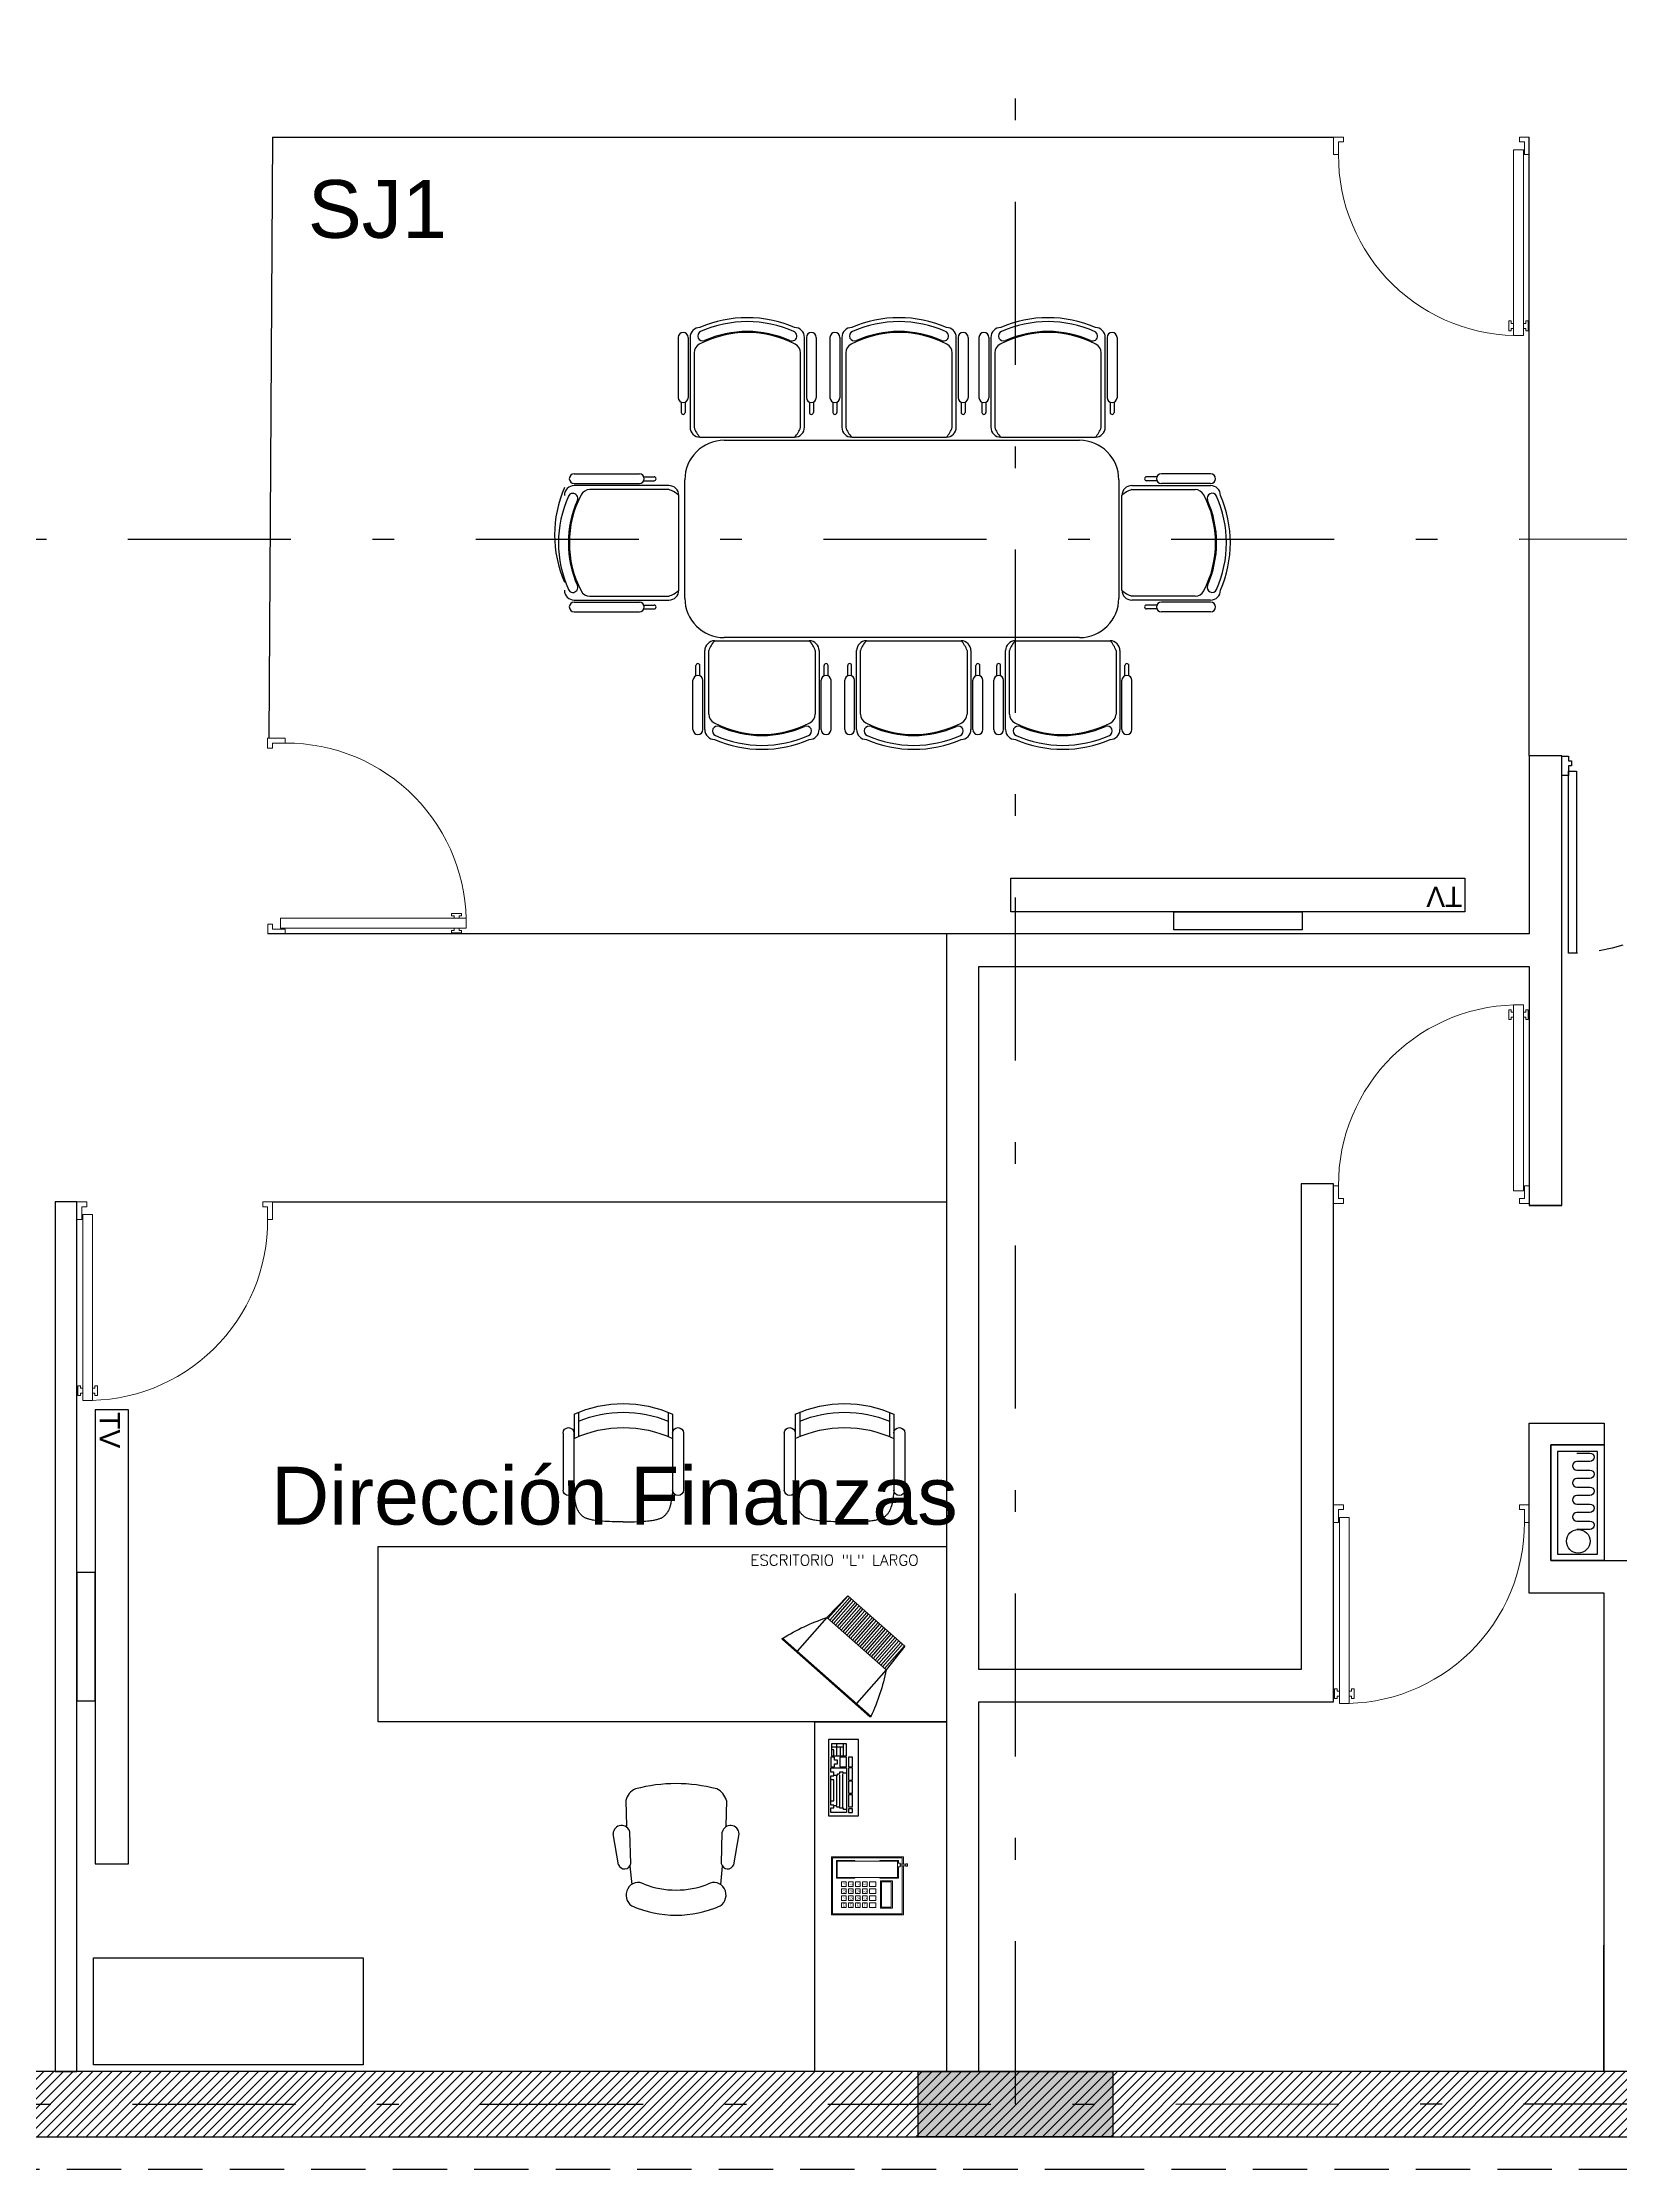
# Model space of a CAD drawing. Header units: millimetres. Extents: x -101 to 3415, y -52 to 1366.
# Drawn here: x 22.94 to 30.2, y 166.47 to 176.25 of the extents above; entities that cross this region are included whole.
import ezdxf

# ---------------------------------------------------------------- set-up
doc = ezdxf.new("R2010")
doc.units = ezdxf.units.MM
for name, pattern in [('XR EJES SUPERIORES$0$DASHDOT2', [0.5, 0.25, -0.125, 0, -0.125]), ('XR LINDERO N$0$A-100a LALA IRAPUATO nave equipo$0$HIDDEN', [0.375, 0.25, -0.125]), ('XR N3$0$XR PLANTA TIPO DE OFICINAS$0$CONTINUA', [0]), ('XR N3$0$XR PLANTA TIPO DE OFICINAS$0$HIDDEN2', [0.1875, 0.125, -0.0625])]:
    doc.linetypes.add(name, pattern=pattern)
for name, color, linetype in [('00_ARQ', 8, 'Continuous'), ('ARQ_MOBILIARIO', 8, 'Continuous'), ('Texto_Iluminación', 7, 'Continuous'), ('XR EJES SUPERIORES$0$A-EJES', 8, 'XR EJES SUPERIORES$0$DASHDOT2')]:
    doc.layers.add(name, color=color, linetype=linetype)
doc.styles.add('ROMANS', font='romans.shx')
doc.styles.add('TÍTULO', font='arial.ttf', dxfattribs={"height": 0.19})

# ---------------------------------------------------------------- blocks, each defined once
blk = doc.blocks.new('XR COLUMNAS SUPERIORES')
at = {"layer": '00_ARQ', "linetype": 'ByBlock'}
h = blk.add_hatch(color=256, dxfattribs=at)
h.dxf.hatch_style = 1
h.paths.add_polyline_path([(19.8277, -14.89), (18.9315, -14.89), (18.9315, -14.59), (19.8277, -14.59)])
blk.add_lwpolyline([(19.8277, -14.89), (18.9315, -14.89), (18.9315, -14.59), (19.8277, -14.59)], close=True, dxfattribs=at)
blk = doc.blocks.new('XR EJES SUPERIORES')
at = {"layer": 'XR EJES SUPERIORES$0$A-EJES', "color": 251, "linetype": 'XR EJES SUPERIORES$0$DASHDOT2', "ltscale": 3}
for p, q in [((19.3796, -14.7404), (19.3796, 2.6571)), ((30.4465, -7.5414), (-2.8655, -7.5478)), ((30.4672, -14.74), (-2.8802, -14.7414))]:
    blk.add_line(p, q, dxfattribs=at)
blk = doc.blocks.new('XR N3$0$XR PLANTA TIPO DE OFICINAS$0$Puerta1.00')
at = {"linetype": 'Continuous'}
for points in [[(405.365, 465.953), (405.365, 466.883), (405.325, 466.883), (405.325, 465.953)], [(405.325, 465.876), (405.325, 465.901), (405.34, 465.901), (405.34, 465.926), (405.325, 465.926), (405.325, 465.976), (405.29, 465.976), (405.29, 465.876)], [(406.255, 465.876), (406.255, 465.901), (406.24, 465.901), (406.24, 465.926), (406.255, 465.926), (406.255, 465.976), (406.29, 465.976), (406.29, 465.876)]]:
    blk.add_lwpolyline(points, close=True, dxfattribs=at)
at = {"linetype": 'XR N3$0$XR PLANTA TIPO DE OFICINAS$0$HIDDEN2'}
blk.add_arc((405.324, 465.953), 0.932, 0.0383, 87.4436, dxfattribs=at)
blk = doc.blocks.new('XR N3$0$030 puerta 013-h')
at = {"linetype": 'Continuous', "lineweight": 0}
for p, q in [((3.994, 17.305), (3.994, 17.255)), ((4.007, 17.305), (3.994, 17.305)), ((4.007, 17.305), (4.007, 17.293)), ((4.007, 17.293), (4.019, 17.293)), ((4.019, 17.33), (4.069, 17.33)), ((4.019, 16.38), (4.019, 17.33)), ((4.069, 17.33), (4.069, 16.38)), ((4.081, 17.293), (4.069, 17.293)), ((4.081, 17.305), (4.094, 17.305)), ((4.081, 17.305), (4.081, 17.293)), ((4.094, 17.305), (4.094, 17.255)), ((3.994, 17.255), (4.007, 17.255)), ((4.007, 17.255), (4.007, 17.268)), ((4.007, 17.268), (4.019, 17.268)), ((4.081, 17.268), (4.069, 17.268)), ((4.081, 17.255), (4.081, 17.268)), ((4.094, 17.255), (4.081, 17.255)), ((3.099, 16.365), (3.099, 16.405)), ((3.099, 16.405), (3.124, 16.405)), ((3.099, 16.315), (3.099, 16.365)), ((3.149, 16.315), (3.099, 16.315)), ((3.124, 16.405), (3.124, 16.34)), ((3.124, 16.34), (3.149, 16.34)), ((3.149, 16.34), (3.149, 16.315)), ((4.069, 16.38), (4.019, 16.38)), ((4.049, 16.34), (4.049, 16.315)), ((4.074, 16.34), (4.049, 16.34)), ((4.049, 16.315), (4.099, 16.315)), ((4.099, 16.405), (4.074, 16.405)), ((4.074, 16.405), (4.074, 16.34)), ((4.099, 16.405), (4.099, 16.315))]:
    blk.add_line(p, q, dxfattribs=at)
blk.add_arc((4.044, 16.41), 0.92, 88.4391, 180.3278, dxfattribs=at)
blk = doc.blocks.new('XR N1-N2$0$030 puerta 013-h')
at = {"linetype": 'Continuous', "lineweight": 0}
for p, q in [((3.994, 17.305), (3.994, 17.255)), ((4.007, 17.305), (3.994, 17.305)), ((4.007, 17.305), (4.007, 17.293)), ((4.007, 17.293), (4.019, 17.293)), ((4.019, 17.33), (4.069, 17.33)), ((4.019, 16.38), (4.019, 17.33)), ((4.069, 17.33), (4.069, 16.38)), ((4.081, 17.293), (4.069, 17.293)), ((4.081, 17.305), (4.094, 17.305)), ((4.081, 17.305), (4.081, 17.293)), ((4.094, 17.305), (4.094, 17.255)), ((3.994, 17.255), (4.007, 17.255)), ((4.007, 17.255), (4.007, 17.268)), ((4.007, 17.268), (4.019, 17.268)), ((4.081, 17.268), (4.069, 17.268)), ((4.081, 17.255), (4.081, 17.268)), ((4.094, 17.255), (4.081, 17.255)), ((3.099, 16.365), (3.099, 16.405)), ((3.099, 16.405), (3.124, 16.405)), ((3.099, 16.315), (3.099, 16.365)), ((3.149, 16.315), (3.099, 16.315)), ((3.124, 16.405), (3.124, 16.34)), ((3.124, 16.34), (3.149, 16.34)), ((3.149, 16.34), (3.149, 16.315)), ((4.069, 16.38), (4.019, 16.38)), ((4.049, 16.34), (4.049, 16.315)), ((4.074, 16.34), (4.049, 16.34)), ((4.049, 16.315), (4.099, 16.315)), ((4.099, 16.405), (4.074, 16.405)), ((4.074, 16.405), (4.074, 16.34)), ((4.099, 16.405), (4.099, 16.315))]:
    blk.add_line(p, q, dxfattribs=at)
blk.add_arc((4.044, 16.41), 0.92, 88.4391, 180.3278, dxfattribs=at)
blk = doc.blocks.new('silla3')
for p, q in [((-0.2102, -0.224), (-0.2025, -0.1401)), ((0.2102, -0.224), (0.2025, -0.1401)), ((-0.263, -0.2302), (-0.2877, -0.371)), ((-0.2066, -0.2353), (-0.2105, -0.3784)), ((0.2066, -0.2353), (0.2105, -0.3784)), ((0.263, -0.2302), (0.2877, -0.371)), ((-0.2295, -0.5232), (-0.2268, -0.4063)), ((0.2295, -0.5232), (0.2268, -0.4063))]:
    blk.add_line(p, q)
at = {"extrusion": (0, 0, -1)}
for centre, major_axis, start_param, end_param in [((0, -0.5436), (0, 0.5436), 5.886316, 6.680055), ((-0.1727, -0.0915), (0, 0.0577), 2.623535, 5.737508), ((0.1727, -0.0915), (0, 0.0577), 0.545678, 3.65965), ((0, -0.5519), (0, 0.4374), 5.929118, 6.637253), ((-0.2356, -0.2419), (0, 0.031), 5.100262, 7.639608), ((0.2356, -0.2419), (0, 0.031), 4.926762, 7.466109), ((-0.2485, -0.3685), (0, 0.0409), 1.815261, 4.651072), ((0.2485, -0.3685), (0, 0.0409), 1.632114, 4.467924), ((-0.157, -0.5036), (0, 0.0781), 3.533117, 4.459171), ((0, 0.187), (0, 0.787), 2.893022, 3.390163), ((0.157, -0.5036), (0, 0.0781), 1.824014, 2.750068)]:
    blk.add_ellipse(centre, major_axis=major_axis, ratio=0.958333, start_param=start_param, end_param=end_param, dxfattribs=at)
blk = doc.blocks.new('A$C369842D8')
for p, q in [((0.0498, 0.4909), (0.0498, 0.3809)), ((0.0698, 0.4996), (0.0698, 0.3896)), ((0.4798, 0.4996), (0.4798, 0.3896)), ((0.4998, 0.4909), (0.4998, 0.3809)), ((0, 0.405), (0, 0.145)), ((0.05, 0.405), (0.05, 0.145)), ((0.5, 0.405), (0.5, 0.145)), ((0.55, 0.405), (0.55, 0.145)), ((0.05, 0.38), (0.05, 0.13)), ((0.5, 0.38), (0.5, 0.13))]:
    blk.add_line(p, q)
for points in [[(0.275, 0), (0.2619, 0.0001), (0.249, 0.0003), (0.2363, 0.0006), (0.2239, 0.001), (0.2121, 0.0015), (0.2009, 0.002), (0.1904, 0.0026), (0.1807, 0.0033), (0.1719, 0.004), (0.164, 0.0047), (0.1569, 0.0054), (0.1505, 0.0062), (0.1447, 0.007), (0.1394, 0.0078), (0.1345, 0.0086), (0.13, 0.0095), (0.1257, 0.0104), (0.1217, 0.0113), (0.118, 0.0123), (0.1144, 0.0133), (0.1111, 0.0143), (0.108, 0.0154), (0.1051, 0.0166), (0.1023, 0.0178), (0.0997, 0.0192), (0.0972, 0.0205), (0.0949, 0.022), (0.0927, 0.0235), (0.0906, 0.0251), (0.0885, 0.0268), (0.0865, 0.0285), (0.0845, 0.0303), (0.0826, 0.0322), (0.0806, 0.0341), (0.0787, 0.0363), (0.0767, 0.0387), (0.0747, 0.0413), (0.0727, 0.0443), (0.0706, 0.0476), (0.0685, 0.0513), (0.0663, 0.0556), (0.064, 0.0607), (0.0617, 0.0671), (0.0594, 0.075), (0.057, 0.0849), (0.0547, 0.0971), (0.0523, 0.112), (0.05, 0.13)], [(0.275, 0), (0.2881, 0.0001), (0.301, 0.0003), (0.3137, 0.0006), (0.3261, 0.001), (0.3379, 0.0015), (0.3491, 0.002), (0.3596, 0.0026), (0.3693, 0.0033), (0.3781, 0.004), (0.386, 0.0047), (0.3931, 0.0054), (0.3995, 0.0062), (0.4053, 0.007), (0.4106, 0.0078), (0.4155, 0.0086), (0.42, 0.0095), (0.4243, 0.0104), (0.4283, 0.0113), (0.432, 0.0123), (0.4356, 0.0133), (0.4389, 0.0143), (0.442, 0.0154), (0.4449, 0.0166), (0.4477, 0.0178), (0.4503, 0.0192), (0.4528, 0.0205), (0.4551, 0.022), (0.4573, 0.0235), (0.4594, 0.0251), (0.4615, 0.0268), (0.4635, 0.0285), (0.4655, 0.0303), (0.4674, 0.0322), (0.4694, 0.0341), (0.4713, 0.0363), (0.4733, 0.0387), (0.4753, 0.0413), (0.4773, 0.0443), (0.4794, 0.0476), (0.4815, 0.0513), (0.4837, 0.0556), (0.486, 0.0607), (0.4883, 0.0671), (0.4906, 0.075), (0.493, 0.0849), (0.4953, 0.0971), (0.4977, 0.112), (0.5, 0.13)]]:
    blk.add_lwpolyline(points)
for centre, radius, start, end in [((0.2748, -0.0003), 0.5403, 65.38852, 114.61148), ((0.2748, -0.0403), 0.5403, 67.70075, 112.29925), ((0.025, 0.405), 0.025, 0, 180), ((0.2748, -0.1103), 0.5403, 65.38852, 114.61148), ((0.525, 0.405), 0.025, 0, 180), ((0.025, 0.145), 0.025, 180, 0), ((0.525, 0.145), 0.025, 180, 0)]:
    blk.add_arc(centre, radius, start, end)
blk = doc.blocks.new('A$C435F5787')
at = {"linetype": 'ByBlock'}
for p, q in [((0, 0), (0, 0.483)), ((0, 0.483), (0.19, 0.483)), ((0.076, 0.381), (0.076, 0.457)), ((0.076, 0.457), (0.171, 0.457)), ((0.095, 0.438), (0.095, 0.454)), ((0.137, 0.438), (0.095, 0.438)), ((0.095, 0.381), (0.095, 0.435)), ((0.114, 0.384), (0.114, 0.435)), ((0.137, 0.438), (0.137, 0.454)), ((0.171, 0.438), (0.137, 0.438)), ((0.137, 0.381), (0.137, 0.435)), ((0.156, 0.384), (0.156, 0.419)), ((0.156, 0.419), (0.171, 0.419)), ((0.171, 0.457), (0.171, 0.381)), ((0.19, 0.483), (0.19, 0)), ((0.038, 0.371), (0.063, 0.371)), ((0.038, 0.311), (0.038, 0.371)), ((0.063, 0.311), (0.038, 0.311)), ((0.038, 0.305), (0.063, 0.305)), ((0.038, 0.225), (0.038, 0.305)), ((0.063, 0.371), (0.063, 0.311)), ((0.063, 0.305), (0.063, 0.225)), ((0.171, 0.381), (0.076, 0.381)), ((0.076, 0.311), (0.076, 0.371)), ((0.076, 0.371), (0.117, 0.371)), ((0.117, 0.311), (0.076, 0.311)), ((0.076, 0.305), (0.076, 0.022)), ((0.175, 0.305), (0.076, 0.305)), ((0.098, 0.273), (0.079, 0.273)), ((0.117, 0.279), (0.098, 0.279)), ((0.098, 0.279), (0.098, 0.273)), ((0.117, 0.371), (0.117, 0.311)), ((0.117, 0.267), (0.117, 0.279)), ((0.133, 0.33), (0.133, 0.352)), ((0.133, 0.352), (0.152, 0.352)), ((0.152, 0.33), (0.133, 0.33)), ((0.152, 0.352), (0.152, 0.371)), ((0.152, 0.371), (0.175, 0.371)), ((0.152, 0.311), (0.152, 0.33)), ((0.175, 0.311), (0.152, 0.311)), ((0.156, 0.254), (0.156, 0.276)), ((0.156, 0.276), (0.175, 0.276)), ((0.175, 0.371), (0.175, 0.311)), ((0.175, 0.276), (0.175, 0.305)), ((0.063, 0.225), (0.038, 0.225)), ((0.038, 0.143), (0.038, 0.219)), ((0.038, 0.219), (0.063, 0.219)), ((0.063, 0.143), (0.038, 0.143)), ((0.063, 0.219), (0.063, 0.143)), ((0.098, 0.051), (0.098, 0.267)), ((0.133, 0.267), (0.117, 0.267)), ((0.117, 0.06), (0.117, 0.257)), ((0.133, 0.257), (0.133, 0.267)), ((0.152, 0.257), (0.133, 0.257)), ((0.137, 0.07), (0.137, 0.254)), ((0.175, 0.254), (0.156, 0.254)), ((0.156, 0.095), (0.156, 0.229)), ((0.156, 0.229), (0.175, 0.229)), ((0.175, 0.067), (0.175, 0.254)), ((0.038, 0.133), (0.063, 0.133)), ((0.038, 0.057), (0.038, 0.133)), ((0.063, 0.057), (0.038, 0.057)), ((0.038, 0.044), (0.063, 0.044)), ((0.038, 0.022), (0.038, 0.044)), ((0.063, 0.022), (0.038, 0.022)), ((0.063, 0.133), (0.063, 0.057)), ((0.063, 0.044), (0.063, 0.022)), ((0.076, 0.022), (0.175, 0.022)), ((0.079, 0.041), (0.095, 0.041)), ((0.095, 0.041), (0.095, 0.048)), ((0.095, 0.048), (0.117, 0.048)), ((0.117, 0.048), (0.117, 0.054)), ((0.117, 0.054), (0.137, 0.054)), ((0.137, 0.054), (0.137, 0.063)), ((0.137, 0.063), (0.156, 0.063)), ((0.175, 0.095), (0.156, 0.095)), ((0.156, 0.051), (0.156, 0.067)), ((0.156, 0.067), (0.175, 0.067)), ((0.175, 0.051), (0.156, 0.051)), ((0.175, 0.022), (0.175, 0.051)), ((0.19, 0), (0, 0))]:
    blk.add_line(p, q, dxfattribs=at)
blk = doc.blocks.new('m-tv pla')
h = blk.add_hatch()
h.set_pattern_fill('ANSI31', color=256, scale=0.005, angle=45, style=0)
h.set_pattern_definition([(90, (-254.158094, -242.753814), (-0.015875, 2e-18), [])])
h.paths.add_polyline_path([(0.24, -0.474), (0.25, -0.284), (-0.25, -0.284), (-0.24, -0.474)])
for p, q in [((0.373, 0), (-0.373, 0)), ((-0.368, 0.006), (0.368, 0.006)), ((-0.25, -0.284), (-0.25, 0)), ((0.25, -0.284), (0.25, 0)), ((-0.24, -0.474), (-0.25, -0.284)), ((-0.25, -0.284), (0.25, -0.284)), ((0.24, -0.474), (0.25, -0.284)), ((-0.24, -0.474), (0.24, -0.474))]:
    blk.add_line(p, q)
for centre, radius, start, end in [((-0.368, 0.001), 0.005, 90, 196.7752), ((0.898, 0.383), 1.327, 196.7752, 210.1505), ((-0.898, 0.383), 1.327, 329.8495, 343.2248), ((0.368, 0.001), 0.005, 343.2248, 90)]:
    blk.add_arc(centre, radius, start, end)
blk = doc.blocks.new('tel')
at = {"lineweight": 0}
for p, q in [((76.2981, 58.6615), (76.3326, 58.6615)), ((76.2981, 58.3329), (76.2981, 58.6615)), ((76.3034, 58.6562), (76.3326, 58.6562)), ((76.3034, 58.3382), (76.3034, 58.6562)), ((76.3153, 58.6387), (76.3153, 58.5538)), ((76.3273, 58.6387), (76.3153, 58.6387)), ((76.3187, 58.635), (76.393, 58.635)), ((76.3187, 58.3591), (76.3187, 58.635)), ((76.3273, 58.6464), (76.3273, 58.635)), ((76.3445, 58.6464), (76.3273, 58.6464)), ((76.3273, 58.635), (76.3445, 58.635)), ((76.3305, 58.6799), (76.3305, 58.6727)), ((76.3412, 58.6799), (76.3305, 58.6799)), ((76.3305, 58.6727), (76.3412, 58.6727)), ((76.3326, 58.6726), (76.3326, 58.6464)), ((76.3392, 58.6726), (76.3326, 58.6726)), ((76.3326, 58.6464), (76.3392, 58.6464)), ((76.3392, 58.6464), (76.3392, 58.6726)), ((76.3392, 58.6615), (76.5635, 58.6615)), ((76.3392, 58.6562), (76.5582, 58.6562)), ((76.3412, 58.6727), (76.3412, 58.6799)), ((76.3445, 58.635), (76.3445, 58.6464)), ((76.3967, 58.6387), (76.3445, 58.6387)), ((76.393, 58.635), (76.393, 58.3591)), ((76.3967, 58.5538), (76.3967, 58.6387)), ((76.4081, 58.6115), (76.5335, 58.6115)), ((76.4081, 58.5567), (76.4081, 58.6115)), ((76.4134, 58.6062), (76.5282, 58.6062)), ((76.4134, 58.562), (76.4134, 58.6062)), ((76.5282, 58.6062), (76.5282, 58.562)), ((76.5335, 58.6115), (76.5335, 58.5567)), ((76.5582, 58.6562), (76.5582, 58.3382)), ((76.5635, 58.6615), (76.5635, 58.3329)), ((76.3153, 58.5538), (76.3187, 58.5538)), ((76.393, 58.5538), (76.3967, 58.5538)), ((76.5335, 58.5567), (76.4081, 58.5567)), ((76.4125, 58.5358), (76.4337, 58.5358)), ((76.4125, 58.507), (76.4125, 58.5358)), ((76.4337, 58.507), (76.4125, 58.507)), ((76.5282, 58.562), (76.4134, 58.562)), ((76.4337, 58.507), (76.4337, 58.5358)), ((76.4444, 58.507), (76.4444, 58.5358)), ((76.4444, 58.5358), (76.4657, 58.5358)), ((76.4657, 58.507), (76.4444, 58.507)), ((76.4657, 58.507), (76.4657, 58.5358)), ((76.4763, 58.507), (76.4763, 58.5358)), ((76.4763, 58.5358), (76.4976, 58.5358)), ((76.4976, 58.507), (76.4763, 58.507)), ((76.4976, 58.507), (76.4976, 58.5358)), ((76.5083, 58.507), (76.5083, 58.5358)), ((76.5083, 58.5358), (76.5296, 58.5358)), ((76.5296, 58.507), (76.5083, 58.507)), ((76.5296, 58.507), (76.5296, 58.5358)), ((76.3153, 58.3554), (76.3153, 58.4403)), ((76.3153, 58.4403), (76.3187, 58.4403)), ((76.393, 58.4403), (76.3967, 58.4403)), ((76.3967, 58.4403), (76.3967, 58.3554)), ((76.4125, 58.4751), (76.4125, 58.4964)), ((76.4337, 58.4964), (76.4125, 58.4964)), ((76.4337, 58.4751), (76.4125, 58.4751)), ((76.4125, 58.4431), (76.4125, 58.4644)), ((76.4337, 58.4644), (76.4125, 58.4644)), ((76.4337, 58.4431), (76.4125, 58.4431)), ((76.4125, 58.4112), (76.4125, 58.4325)), ((76.4337, 58.4325), (76.4125, 58.4325)), ((76.4337, 58.4112), (76.4125, 58.4112)), ((76.4125, 58.3792), (76.4125, 58.4005)), ((76.4337, 58.4005), (76.4125, 58.4005)), ((76.4337, 58.4751), (76.4337, 58.4964)), ((76.4337, 58.4431), (76.4337, 58.4644)), ((76.4337, 58.4112), (76.4337, 58.4325)), ((76.4337, 58.3792), (76.4337, 58.4005)), ((76.4444, 58.4751), (76.4444, 58.4964)), ((76.4657, 58.4964), (76.4444, 58.4964)), ((76.4657, 58.4751), (76.4444, 58.4751)), ((76.4444, 58.4431), (76.4444, 58.4644)), ((76.4657, 58.4644), (76.4444, 58.4644)), ((76.4657, 58.4431), (76.4444, 58.4431)), ((76.4444, 58.4112), (76.4444, 58.4325)), ((76.4657, 58.4325), (76.4444, 58.4325)), ((76.4657, 58.4112), (76.4444, 58.4112)), ((76.4444, 58.3792), (76.4444, 58.4005)), ((76.4657, 58.4005), (76.4444, 58.4005)), ((76.4657, 58.4751), (76.4657, 58.4964)), ((76.4657, 58.4431), (76.4657, 58.4644)), ((76.4657, 58.4112), (76.4657, 58.4325)), ((76.4657, 58.3792), (76.4657, 58.4005)), ((76.4976, 58.4964), (76.4763, 58.4964)), ((76.4763, 58.4751), (76.4763, 58.4964)), ((76.4976, 58.4751), (76.4763, 58.4751)), ((76.4976, 58.4644), (76.4763, 58.4644)), ((76.4763, 58.4431), (76.4763, 58.4644)), ((76.4976, 58.4431), (76.4763, 58.4431)), ((76.4976, 58.4325), (76.4763, 58.4325)), ((76.4763, 58.4112), (76.4763, 58.4325)), ((76.4976, 58.4112), (76.4763, 58.4112)), ((76.4763, 58.3792), (76.4763, 58.4005)), ((76.4976, 58.4005), (76.4763, 58.4005)), ((76.4976, 58.4751), (76.4976, 58.4964)), ((76.4976, 58.4431), (76.4976, 58.4644)), ((76.4976, 58.4112), (76.4976, 58.4325)), ((76.4976, 58.3792), (76.4976, 58.4005)), ((76.5296, 58.4964), (76.5083, 58.4964)), ((76.5083, 58.4751), (76.5083, 58.4964)), ((76.5296, 58.4751), (76.5083, 58.4751)), ((76.5296, 58.4644), (76.5083, 58.4644)), ((76.5083, 58.4431), (76.5083, 58.4644)), ((76.5296, 58.4431), (76.5083, 58.4431)), ((76.5296, 58.4325), (76.5083, 58.4325)), ((76.5083, 58.4112), (76.5083, 58.4325)), ((76.5296, 58.4112), (76.5083, 58.4112)), ((76.5296, 58.4005), (76.5083, 58.4005)), ((76.5083, 58.3792), (76.5083, 58.4005)), ((76.5296, 58.4751), (76.5296, 58.4964)), ((76.5296, 58.4431), (76.5296, 58.4644)), ((76.5296, 58.4112), (76.5296, 58.4325)), ((76.5296, 58.3792), (76.5296, 58.4005)), ((76.5635, 58.3329), (76.2981, 58.3329)), ((76.5582, 58.3382), (76.3034, 58.3382)), ((76.3967, 58.3554), (76.3153, 58.3554)), ((76.393, 58.3591), (76.3187, 58.3591)), ((76.4337, 58.3792), (76.4125, 58.3792)), ((76.4657, 58.3792), (76.4444, 58.3792)), ((76.4976, 58.3792), (76.4763, 58.3792)), ((76.5296, 58.3792), (76.5083, 58.3792))]:
    blk.add_line(p, q, dxfattribs=at)
for s, height, p in [('1', 0.0124, (76.4187, 58.4796)), ('4', 0.0124, (76.4205, 58.4477)), ('7', 0.0124, (76.4203, 58.4158)), ('8', 0.0124, (76.4517, 58.4158)), ('5', 0.0124, (76.4521, 58.4475)), ('2', 0.0124, (76.4521, 58.4796)), ('3', 0.0124, (76.4838, 58.4796)), ('6', 0.0124, (76.484, 58.4476)), ('9', 0.0124, (76.484, 58.4158)), ('L1', 0.00933, (76.5119, 58.4815)), ('L2', 0.00933, (76.5119, 58.4496)), ('L3', 0.00933, (76.5119, 58.4176)), ('*', 0.0124, (76.4178, 58.3816)), ('0', 0.0124, (76.4522, 58.3838)), ('#', 0.007, (76.4846, 58.3869)), ('L4', 0.00933, (76.5119, 58.3857))]:
    blk.add_text(s, height=height).set_placement(p)
blk = doc.blocks.new('mesa de juntas')
for p, q in [((-2.5193, 0.9371), (-2.5193, 0.6621)), ((-2.4743, 0.9371), (-2.4743, 0.6621)), ((-2.4653, 0.9371), (-2.4653, 0.5271)), ((-1.9433, 0.5271), (-1.9433, 0.9371)), ((-1.9343, 0.9371), (-1.9343, 0.6621)), ((-1.8893, 0.9371), (-1.8893, 0.6621)), ((-1.8269, 0.9371), (-1.8269, 0.6621)), ((-1.7819, 0.9371), (-1.7819, 0.6621)), ((-1.7729, 0.9371), (-1.7729, 0.5271)), ((-1.2509, 0.5271), (-1.2509, 0.9371)), ((-1.2419, 0.9371), (-1.2419, 0.6621)), ((-1.1969, 0.9371), (-1.1969, 0.6621)), ((-1.1471, 0.9371), (-1.1471, 0.6621)), ((-1.1021, 0.9371), (-1.1021, 0.6621)), ((-1.0931, 0.9371), (-1.0931, 0.5271)), ((-0.5711, 0.5271), (-0.5711, 0.9371)), ((-0.5621, 0.9371), (-0.5621, 0.6621)), ((-0.5171, 0.9371), (-0.5171, 0.6621)), ((-2.4473, 0.8661), (-2.4473, 0.5271)), ((-1.9613, 0.5271), (-1.9613, 0.8661)), ((-1.7549, 0.8661), (-1.7549, 0.5271)), ((-1.2689, 0.5271), (-1.2689, 0.8661)), ((-1.0751, 0.8661), (-1.0751, 0.5271)), ((-0.5891, 0.5271), (-0.5891, 0.8661)), ((-2.5058, 0.6415), (-2.5058, 0.5946)), ((-2.4878, 0.6415), (-2.4878, 0.5946)), ((-1.9208, 0.6415), (-1.9208, 0.5946)), ((-1.9028, 0.6415), (-1.9028, 0.5946)), ((-1.8134, 0.6415), (-1.8134, 0.5946)), ((-1.7954, 0.6415), (-1.7954, 0.5946)), ((-1.2284, 0.6415), (-1.2284, 0.5946)), ((-1.2104, 0.6415), (-1.2104, 0.5946)), ((-1.1336, 0.6415), (-1.1336, 0.5946)), ((-1.1156, 0.6415), (-1.1156, 0.5946)), ((-0.5486, 0.6415), (-0.5486, 0.5946)), ((-0.5306, 0.6415), (-0.5306, 0.5946)), ((-2.4203, 0.4821), (-1.9883, 0.4821)), ((-2.309, 0.4677), (-0.689, 0.4677)), ((-1.7279, 0.4821), (-1.2959, 0.4821)), ((-1.0481, 0.4821), (-0.6161, 0.4821)), ((-2.9937, 0.315), (-2.6967, 0.315)), ((-2.676, 0.3015), (-2.6292, 0.3015)), ((-0.3356, 0.3015), (-0.3825, 0.3015)), ((-0.09, 0.315), (-0.315, 0.315)), ((-2.9937, 0.27), (-2.6967, 0.27)), ((-2.5617, 0.261), (-2.9937, 0.261)), ((-2.5617, 0.243), (-2.9226, 0.243)), ((-2.676, 0.2835), (-2.6292, 0.2835)), ((-2.5167, -0.216), (-2.5167, 0.216)), ((-2.489, -0.2523), (-2.489, 0.2877)), ((-0.509, 0.2877), (-0.509, -0.2523)), ((-0.495, -0.216), (-0.495, 0.216)), ((-0.45, 0.261), (-0.09, 0.261)), ((-0.45, 0.243), (-0.161, 0.243)), ((-0.3356, 0.2835), (-0.3825, 0.2835)), ((-0.09, 0.27), (-0.315, 0.27)), ((-2.9937, -0.261), (-2.5617, -0.261)), ((-2.9937, -0.27), (-2.6967, -0.27)), ((-2.9226, -0.243), (-2.5617, -0.243)), ((-2.676, -0.2835), (-2.6292, -0.2835)), ((-0.161, -0.243), (-0.45, -0.243)), ((-0.09, -0.261), (-0.45, -0.261)), ((-0.3356, -0.2835), (-0.3825, -0.2835)), ((-0.09, -0.27), (-0.315, -0.27)), ((-2.9937, -0.315), (-2.6967, -0.315)), ((-2.676, -0.3015), (-2.6292, -0.3015)), ((-0.3356, -0.3015), (-0.3825, -0.3015)), ((-0.09, -0.315), (-0.315, -0.315)), ((-2.3531, -0.4467), (-1.9211, -0.4467)), ((-0.689, -0.4323), (-2.309, -0.4323)), ((-1.6606, -0.4467), (-1.2286, -0.4467)), ((-0.9808, -0.4467), (-0.5488, -0.4467)), ((-2.4386, -0.6061), (-2.4386, -0.5593)), ((-2.4206, -0.6061), (-2.4206, -0.5593)), ((-2.3981, -0.8517), (-2.3981, -0.4917)), ((-2.3801, -0.7807), (-2.3801, -0.4917)), ((-1.8941, -0.4917), (-1.8941, -0.7807)), ((-1.8761, -0.4917), (-1.8761, -0.8517)), ((-1.8536, -0.6061), (-1.8536, -0.5593)), ((-1.8356, -0.6061), (-1.8356, -0.5593)), ((-1.7461, -0.6061), (-1.7461, -0.5593)), ((-1.7281, -0.6061), (-1.7281, -0.5593)), ((-1.7056, -0.8517), (-1.7056, -0.4917)), ((-1.6876, -0.7807), (-1.6876, -0.4917)), ((-1.2016, -0.4917), (-1.2016, -0.7807)), ((-1.1836, -0.4917), (-1.1836, -0.8517)), ((-1.1611, -0.6061), (-1.1611, -0.5593)), ((-1.1431, -0.6061), (-1.1431, -0.5593)), ((-1.0663, -0.6061), (-1.0663, -0.5593)), ((-1.0483, -0.6061), (-1.0483, -0.5593)), ((-1.0258, -0.8517), (-1.0258, -0.4917)), ((-1.0078, -0.7807), (-1.0078, -0.4917)), ((-0.5218, -0.4917), (-0.5218, -0.7807)), ((-0.5038, -0.4917), (-0.5038, -0.8517)), ((-0.4813, -0.6061), (-0.4813, -0.5593)), ((-0.4633, -0.6061), (-0.4633, -0.5593)), ((-2.4521, -0.8518), (-2.4521, -0.6268)), ((-2.4071, -0.8518), (-2.4071, -0.6268)), ((-1.8671, -0.8518), (-1.8671, -0.6268)), ((-1.8221, -0.8518), (-1.8221, -0.6268)), ((-1.7596, -0.8518), (-1.7596, -0.6268)), ((-1.7146, -0.8518), (-1.7146, -0.6268)), ((-1.1746, -0.8518), (-1.1746, -0.6268)), ((-1.1296, -0.8518), (-1.1296, -0.6268)), ((-1.0798, -0.8518), (-1.0798, -0.6268)), ((-1.0348, -0.8518), (-1.0348, -0.6268)), ((-0.4948, -0.8518), (-0.4948, -0.6268)), ((-0.4498, -0.8518), (-0.4498, -0.6268))]:
    blk.add_line(p, q)
for centre, radius, start, end in [((-2.4203, 0.9371), 0.045, 90, 180), ((-2.2043, 0.4864), 0.5407, 66.45517, 113.54483), ((-2.2043, 0.4864), 0.5227, 65.99195, 114.00805), ((-1.9883, 0.9371), 0.045, 0, 90), ((-1.7279, 0.9371), 0.045, 90, 180), ((-1.5119, 0.4864), 0.5407, 66.45517, 113.54483), ((-1.5119, 0.4864), 0.5227, 65.99195, 114.00805), ((-1.2959, 0.9371), 0.045, 0, 90), ((-1.0481, 0.9371), 0.045, 90, 180), ((-0.8321, 0.4864), 0.5407, 66.45517, 113.54483), ((-0.8321, 0.4864), 0.5227, 65.99195, 114.00805), ((-0.6161, 0.9371), 0.045, 0, 90), ((-2.4968, 0.9371), 0.0225, 0, 180), ((-2.4023, 0.8661), 0.045, 117.54065, 180), ((-2.4079, 0.9434), 0.0225, 114.00805, 294.00805), ((-2.2043, 0.4864), 0.4732, 62.45935, 117.54065), ((-2.2043, 0.4864), 0.4777, 65.99195, 114.00805), ((-2.0008, 0.9434), 0.0225, 245.99195, 65.99195), ((-2.0063, 0.8661), 0.045, 0, 62.45935), ((-1.9118, 0.9371), 0.0225, 0, 180), ((-1.8044, 0.9371), 0.0225, 0, 180), ((-1.7099, 0.8661), 0.045, 117.54065, 180), ((-1.7154, 0.9434), 0.0225, 114.00805, 294.00805), ((-1.5119, 0.4864), 0.4732, 62.45935, 117.54065), ((-1.5119, 0.4864), 0.4777, 65.99195, 114.00805), ((-1.3083, 0.9434), 0.0225, 245.99195, 65.99195), ((-1.3139, 0.8661), 0.045, 0, 62.45935), ((-1.2194, 0.9371), 0.0225, 0, 180), ((-1.1246, 0.9371), 0.0225, 0, 180), ((-1.0301, 0.8661), 0.045, 117.54065, 180), ((-1.0356, 0.9434), 0.0225, 114.00805, 294.00805), ((-0.8321, 0.4864), 0.4732, 62.45935, 117.54065), ((-0.8321, 0.4864), 0.4777, 65.99195, 114.00805), ((-0.6285, 0.9434), 0.0225, 245.99195, 65.99195), ((-0.6341, 0.8661), 0.045, 0, 62.45935), ((-0.5396, 0.9371), 0.0225, 0, 180), ((-2.4968, 0.6621), 0.0225, 180, 0), ((-2.4968, 0.5946), 0.009, 180, 0), ((-1.9118, 0.6621), 0.0225, 180, 0), ((-1.9118, 0.5946), 0.009, 180, 0), ((-1.8044, 0.6621), 0.0225, 180, 0), ((-1.8044, 0.5946), 0.009, 180, 0), ((-1.2194, 0.6621), 0.0225, 180, 0), ((-1.2194, 0.5946), 0.009, 180, 0), ((-1.1246, 0.6621), 0.0225, 180, 0), ((-1.1246, 0.5946), 0.009, 180, 0), ((-0.5396, 0.6621), 0.0225, 180, 0), ((-0.5396, 0.5946), 0.009, 180, 0), ((-2.4203, 0.5271), 0.045, 180, 270), ((-2.3428, 0.5592), 0.1093, 197.07698, 224.85053), ((-2.0658, 0.5592), 0.1093, 315.14947, 342.92302), ((-1.9883, 0.5271), 0.045, 270, 0), ((-1.7279, 0.5271), 0.045, 180, 270), ((-1.6503, 0.5592), 0.1093, 197.07698, 224.85053), ((-1.3734, 0.5592), 0.1093, 315.14947, 342.92302), ((-1.2959, 0.5271), 0.045, 270, 0), ((-1.0481, 0.5271), 0.045, 180, 270), ((-0.9706, 0.5592), 0.1093, 197.07698, 224.85053), ((-0.6936, 0.5592), 0.1093, 315.14947, 342.92302), ((-0.6161, 0.5271), 0.045, 270, 0), ((-2.309, 0.2877), 0.18, 90, 180), ((-0.689, 0.2877), 0.18, 0, 90), ((-2.9937, 0.2925), 0.0225, 90, 270), ((-2.6967, 0.2925), 0.0225, 270, 90), ((-2.6292, 0.2925), 0.009, 270, 90), ((-0.3825, 0.2925), 0.009, 90, 270), ((-0.315, 0.2925), 0.0225, 90, 270), ((-0.09, 0.2925), 0.0225, 270, 90), ((-2.5429, 0.0363), 0.5407, 156.45517, 203.54483), ((-2.5429, 0), 0.5227, 155.99195, 204.00805), ((-2.9937, 0.216), 0.045, 90, 180), ((-2.5429, 0), 0.4777, 155.99195, 204.00805), ((-2.9999, 0.2035), 0.0225, 335.99195, 155.99195), ((-2.5429, 0), 0.4732, 152.45935, 207.54065), ((-2.9226, 0.198), 0.045, 90, 152.45935), ((-2.5617, 0.216), 0.045, 0, 90), ((-2.5938, 0.1385), 0.1093, 45.14947, 72.92302), ((-0.45, 0.216), 0.045, 90, 180), ((-0.4179, 0.1385), 0.1093, 107.07698, 134.85053), ((-0.161, 0.198), 0.045, 27.54065, 90), ((-0.5407, 0), 0.4732, 332.45935, 27.54065), ((-0.0838, 0.2035), 0.0225, 24.00805, 204.00805), ((-0.5407, 0), 0.4777, 335.99195, 24.00805), ((-0.09, 0.216), 0.045, 360, 90), ((-0.5407, 0), 0.5227, 335.99195, 24.00805), ((-0.5407, 0), 0.5407, 336.45517, 23.54483), ((-2.9937, -0.216), 0.045, 180, 270), ((-2.9999, -0.2035), 0.0225, 204.00805, 24.00805), ((-2.9937, -0.2925), 0.0225, 90, 270), ((-2.9226, -0.198), 0.045, 207.54065, 270), ((-2.6967, -0.2925), 0.0225, 270, 90), ((-2.6292, -0.2925), 0.009, 270, 90), ((-2.5617, -0.216), 0.045, 270, 0), ((-2.5938, -0.1385), 0.1093, 287.07698, 314.85053), ((-2.309, -0.2523), 0.18, 180, 270), ((-0.689, -0.2523), 0.18, 270, 0), ((-0.45, -0.216), 0.045, 180, 270), ((-0.4179, -0.1385), 0.1093, 225.14947, 252.92302), ((-0.3825, -0.2925), 0.009, 90, 270), ((-0.315, -0.2925), 0.0225, 90, 270), ((-0.161, -0.198), 0.045, 270, 332.45935), ((-0.0838, -0.2035), 0.0225, 155.99195, 335.99195), ((-0.09, -0.216), 0.045, 270, 360), ((-0.09, -0.2925), 0.0225, 270, 90), ((-2.3531, -0.4917), 0.045, 90, 180), ((-2.2755, -0.5238), 0.1093, 135.14947, 162.92302), ((-1.9986, -0.5238), 0.1093, 17.07698, 44.85053), ((-1.9211, -0.4917), 0.045, 360, 90), ((-1.6606, -0.4917), 0.045, 90, 180), ((-1.5831, -0.5238), 0.1093, 135.14947, 162.92302), ((-1.3061, -0.5238), 0.1093, 17.07698, 44.85053), ((-1.2286, -0.4917), 0.045, 360, 90), ((-0.9808, -0.4917), 0.045, 90, 180), ((-0.9033, -0.5238), 0.1093, 135.14947, 162.92302), ((-0.6263, -0.5238), 0.1093, 17.07698, 44.85053), ((-0.5488, -0.4917), 0.045, 360, 90), ((-2.4296, -0.5593), 0.009, 360, 180), ((-1.8446, -0.5593), 0.009, 360, 180), ((-1.7371, -0.5593), 0.009, 360, 180), ((-1.1521, -0.5593), 0.009, 360, 180), ((-1.0573, -0.5593), 0.009, 360, 180), ((-0.4723, -0.5593), 0.009, 360, 180), ((-2.4296, -0.6268), 0.0225, 360, 180), ((-1.8446, -0.6268), 0.0225, 360, 180), ((-1.7371, -0.6268), 0.0225, 360, 180), ((-1.1521, -0.6268), 0.0225, 360, 180), ((-1.0573, -0.6268), 0.0225, 360, 180), ((-0.4723, -0.6268), 0.0225, 360, 180), ((-2.4296, -0.8518), 0.0225, 180, 360), ((-2.3531, -0.8517), 0.045, 180, 270), ((-2.3351, -0.7807), 0.045, 180, 242.45935), ((-2.3406, -0.858), 0.0225, 65.99195, 245.99195), ((-2.1371, -0.401), 0.4732, 242.45935, 297.54065), ((-2.1371, -0.401), 0.4777, 245.99195, 294.00805), ((-1.9335, -0.858), 0.0225, 294.00805, 114.00805), ((-1.9211, -0.8517), 0.045, 270, 360), ((-1.9391, -0.7807), 0.045, 297.54065, 360), ((-1.8446, -0.8518), 0.0225, 180, 360), ((-1.7371, -0.8518), 0.0225, 180, 360), ((-1.6606, -0.8517), 0.045, 180, 270), ((-1.6426, -0.7807), 0.045, 180, 242.45935), ((-1.6481, -0.858), 0.0225, 65.99195, 245.99195), ((-1.4446, -0.401), 0.4732, 242.45935, 297.54065), ((-1.4446, -0.401), 0.4777, 245.99195, 294.00805), ((-1.241, -0.858), 0.0225, 294.00805, 114.00805), ((-1.2286, -0.8517), 0.045, 270, 360), ((-1.2466, -0.7807), 0.045, 297.54065, 360), ((-1.1521, -0.8518), 0.0225, 180, 360), ((-1.0573, -0.8518), 0.0225, 180, 360), ((-0.9808, -0.8517), 0.045, 180, 270), ((-0.9628, -0.7807), 0.045, 180, 242.45935), ((-0.9683, -0.858), 0.0225, 65.99195, 245.99195), ((-0.7648, -0.401), 0.4732, 242.45935, 297.54065), ((-0.7648, -0.401), 0.4777, 245.99195, 294.00805), ((-0.5613, -0.858), 0.0225, 294.00805, 114.00805), ((-0.5488, -0.8517), 0.045, 270, 360), ((-0.5668, -0.7807), 0.045, 297.54065, 360), ((-0.4723, -0.8518), 0.0225, 180, 360), ((-2.1371, -0.401), 0.5407, 246.45517, 293.54483), ((-2.1371, -0.401), 0.5227, 245.99195, 294.00805), ((-1.4446, -0.401), 0.5407, 246.45517, 293.54483), ((-1.4446, -0.401), 0.5227, 245.99195, 294.00805), ((-0.7648, -0.401), 0.5407, 246.45517, 293.54483), ((-0.7648, -0.401), 0.5227, 245.99195, 294.00805)]:
    blk.add_arc(centre, radius, start, end)

msp = doc.modelspace()

# ---------------------------------------------------------------- hatches: boundary and pattern name
at = {"layer": '00_ARQ'}
h = msp.add_hatch(dxfattribs=at)
h.set_pattern_fill('ANSI31', color=8, scale=0.01)
h.set_pattern_definition([(45, (8.036166, 181.506743), (-0.02245064, 0.02245064), [])])
h.paths.add_polyline_path([(33.4228, 166.9168), (12.8128, 166.9168), (12.8128, 166.6168), (33.4228, 166.6168)])

# ---------------------------------------------------------------- linework, layer by layer
at = {"layer": '00_ARQ', "ltscale": 2}
for p, q in [((28.8796, 170.9992), (28.7296, 170.9992)), ((29.9296, 170.8992), (29.7796, 170.8992))]:
    msp.add_line(p, q, dxfattribs=at)
at = {"layer": '00_ARQ', "ltscale": 0.3}
for p, q in [((23.9981, 170.9168), (27.0981, 170.9168)), ((27.0981, 169.9168), (27.0981, 166.9168))]:
    msp.add_line(p, q, dxfattribs=at)
at = {"layer": '00_ARQ', "ltscale": 3}
msp.add_line((30.1206, 167.4983), (30.1206, 166.9168), dxfattribs=at)
at = {"layer": '00_ARQ', "linetype": 'XR LINDERO N$0$A-100a LALA IRAPUATO nave equipo$0$HIDDEN'}
msp.add_lwpolyline([(8.0053, 166.4668), (14.8011, 166.4682), (27.7581, 166.4685), (38.77, 166.4668), (38.7359, 172.8505), (38.7271, 181.4638), (27.3412, 181.4713), (18.0684, 181.4752), (10.5792, 181.478), (8.0362, 181.5067), (8.0053, 166.4668)], dxfattribs=at)
at = {"layer": '00_ARQ', "ltscale": 2}
for points in [[(27.2481, 168.7668), (27.2481, 171.999), (29.7796, 171.999), (29.7796, 170.8992), (29.9296, 170.8992), (29.9296, 172.9672), (29.7796, 172.9672), (29.7796, 172.149)], [(29.7796, 172.149), (27.0981, 172.149), (27.0981, 166.9168), (27.2481, 166.9168), (27.2481, 168.6168), (28.8796, 168.6168), (28.8796, 170.9992), (28.7296, 170.9992), (28.7296, 168.7668), (27.2481, 168.7668)]]:
    msp.add_lwpolyline(points, dxfattribs=at)
at = {"layer": '00_ARQ', "ltscale": 0.3}
msp.add_lwpolyline([(23.0981, 166.9168), (23.0981, 170.9168), (22.9981, 170.9168), (22.9981, 166.9168), (23.0981, 166.9168)], dxfattribs=at)
at = {"layer": '00_ARQ', "ltscale": 2}
msp.add_lwpolyline([(30.1244, 166.9168), (30.1244, 169.1168), (29.7796, 169.1168), (29.7796, 169.8992), (30.1244, 169.8992), (30.1244, 169.7992), (29.8796, 169.7992), (29.8796, 169.2668), (31.0707, 169.2668), (31.0707, 169.2668), (31.0707, 169.2668), (31.0707, 169.1168), (30.2743, 169.1168), (30.2743, 166.9168)], close=True, dxfattribs=at)
at = {"layer": '00_ARQ', "linetype": 'XR N3$0$XR PLANTA TIPO DE OFICINAS$0$CONTINUA'}
for points in [[(29.8796, 169.7992), (30.1244, 169.7992), (30.1244, 169.2668), (29.8796, 169.2668)], [(30.0943, 169.7692), (29.9097, 169.7692), (29.9097, 169.2968), (30.0943, 169.2968)]]:
    msp.add_lwpolyline(points, close=True, dxfattribs=at)
msp.add_lwpolyline([(29.9987, 169.7617), (30.0587, 169.7617, -1), (30.0587, 169.7226), (29.9987, 169.7226, 1), (29.9987, 169.6835), (30.0587, 169.6835, -1), (30.0587, 169.6444), (29.9987, 169.6444, 1), (29.9987, 169.6053), (30.0587, 169.6053, -1), (30.0587, 169.5662), (29.9987, 169.5662, 1), (29.9987, 169.5271), (30.0587, 169.5271, -1), (30.0587, 169.488), (29.9987, 169.488, 1), (29.9987, 169.4489), (30.0587, 169.4489, -1), (30.0587, 169.4097), (29.9987, 169.4097)], format="xyb", dxfattribs=at)
at = {"layer": '00_ARQ'}
msp.add_lwpolyline([(33.4228, 166.9168), (12.8128, 166.9168), (12.8128, 166.6168), (33.4228, 166.6168)], close=True, dxfattribs=at)
at = {"layer": '00_ARQ', "linetype": 'XR N3$0$XR PLANTA TIPO DE OFICINAS$0$CONTINUA'}
msp.add_circle((30.005, 169.3559), 0.0543, dxfattribs=at)
at = {"layer": 'ARQ_MOBILIARIO', "ltscale": 0.3}
for p, q in [((23.9981, 175.8138), (23.9813, 173.049)), ((23.9981, 175.8138), (28.8796, 175.8138)), ((29.7796, 172.9672), (29.7796, 175.8138)), ((27.0981, 172.149), (23.9758, 172.149))]:
    msp.add_line(p, q, dxfattribs=at)
at = {"layer": 'ARQ_MOBILIARIO', "ltscale": 0.01}
for points in [[(27.0981, 169.3317), (27.0981, 168.5251), (24.4848, 168.5251), (24.4848, 169.3317)], [(26.4931, 168.5251), (27.0981, 168.5251), (27.0981, 166.9168), (26.4931, 166.9168)]]:
    msp.add_lwpolyline(points, close=True, dxfattribs=at)
at = {"layer": 'ARQ_MOBILIARIO', "ltscale": 0.3}
msp.add_lwpolyline([(23.175, 167.4393), (24.4143, 167.4393), (24.4143, 166.9486), (23.175, 166.9486)], close=True, dxfattribs=at)
at = {"layer": 'Texto_Iluminación', "ltscale": 0.3}
for points in [[(29.4835, 172.2511), (27.3953, 172.2511), (27.3953, 172.4052), (29.4835, 172.4052)], [(28.1438, 172.2511), (28.7349, 172.2511), (28.7349, 172.1676), (28.1438, 172.1676)], [(23.1816, 169.9609), (23.1816, 167.8727), (23.3357, 167.8727), (23.3357, 169.9609)], [(23.1816, 168.6212), (23.1816, 169.2124), (23.0981, 169.2124), (23.0981, 168.6212)]]:
    msp.add_lwpolyline(points, close=True, dxfattribs=at)

# ---------------------------------------------------------------- block references
at = {"layer": '00_ARQ'}
for name in ['XR EJES SUPERIORES', 'XR COLUMNAS SUPERIORES']:
    msp.add_blockref(name, (8.0362, 181.5067), dxfattribs=at)
at = {"layer": '00_ARQ', "linetype": 'Continuous', "lineweight": 0, "extrusion": (0, 0, -1), "zscale": -0.8999999999997751}
for name, p, xscale, yscale, rotation in [('XR N1-N2$0$030 puerta 013-h', (-26.0915, 190.4976), 0.8999999999997751, 0.8999999999997751, 180.0037656004685), ('XR N1-N2$0$030 puerta 013-h', (-9.292, 175.8371), -0.8999999999997751, 0.8999999999997751, 89.9962343995316), ('XR N3$0$030 puerta 013-h', (-26.0915, 156.2254), -0.8999999999997751, 0.900000000000091, 359.9962343995317), ('XR N1-N2$0$030 puerta 013-h', (-26.7863, 185.6006), -0.8999999999997751, 0.900000000000091, 179.9962343995315), ('XR N3$0$030 puerta 013-h', (-32.5678, 184.2074), -0.8999999999997751, 0.900000000000091, 179.9962343995318)]:
    msp.add_blockref(name, p, dxfattribs=dict(at, xscale=xscale, yscale=yscale, rotation=rotation))
at = {"layer": '00_ARQ', "linetype": 'Continuous', "extrusion": (0, 0, -1), "xscale": 0.9000000533275636, "yscale": 0.9000000533275636, "zscale": -0.9000000533275637, "rotation": 180}
msp.add_blockref('XR N3$0$XR PLANTA TIPO DE OFICINAS$0$Puerta1.00', (334.8316, 592.2555), dxfattribs=at)
at = {"layer": 'ARQ_MOBILIARIO', "ltscale": 0.01, "yscale": 1.00830868, "zscale": 1.00830868}
for name, p, xscale in [('mesa de juntas', (28.4047, 173.9474), 1.00830868), ('A$C369842D8', (25.8891, 169.4448), -1.00830868), ('A$C369842D8', (26.907, 169.4448), -1.00830868)]:
    msp.add_blockref(name, p, dxfattribs=dict(at, xscale=xscale))
at = {"layer": 'ARQ_MOBILIARIO', "xscale": -0.7285030212999956, "yscale": 0.7285030212999956, "zscale": 0.7285030212999956, "rotation": 138.5706393989536}
msp.add_blockref('m-tv pla', (26.5478, 168.7297), dxfattribs=at)
at = {"layer": 'ARQ_MOBILIARIO', "xscale": -0.7259822496000002, "yscale": 0.7259822496000002, "zscale": 0.7259822496000002}
msp.add_blockref('A$C435F5787', (26.6936, 168.0931), dxfattribs=at)
at = {"layer": 'ARQ_MOBILIARIO', "ltscale": 0.01, "yscale": 1.00830868, "zscale": 1.00830868}
for name, p, xscale, rotation in [('silla3', (25.8545, 167.6363), -1.00830868, 180), ('tel', (-32.2483, 244.8372), 1.00830868, 270)]:
    msp.add_blockref(name, p, dxfattribs=dict(at, xscale=xscale, rotation=rotation))

# ---------------------------------------------------------------- texts
at = {"layer": '00_ARQ', "ltscale": 0.3, "style": 'TÍTULO'}
for s, p in [('SJ1', (24.1607, 175.35, 1.0136)), ('Dirección Finanzas', (23.9905, 169.4325, 1.0136))]:
    msp.add_text(s, height=0.266, dxfattribs=at).set_placement(p)
at = {"layer": 'ARQ_MOBILIARIO', "ltscale": 0.01, "style": 'ROMANS'}
msp.add_text('ESCRITORIO "L" LARGO', height=0.050415, rotation=0, dxfattribs=at).set_placement((26.1967, 169.2437))
at = {"layer": 'Texto_Iluminación', "ltscale": 0.3, "style": 'TÍTULO'}
for rotation, p in [(180, (29.4722, 172.3659)), (270, (23.2033, 169.9496))]:
    msp.add_text('TV', height=0.0931, rotation=rotation, dxfattribs=at).set_placement(p)

doc.saveas('drawing.dxf')
